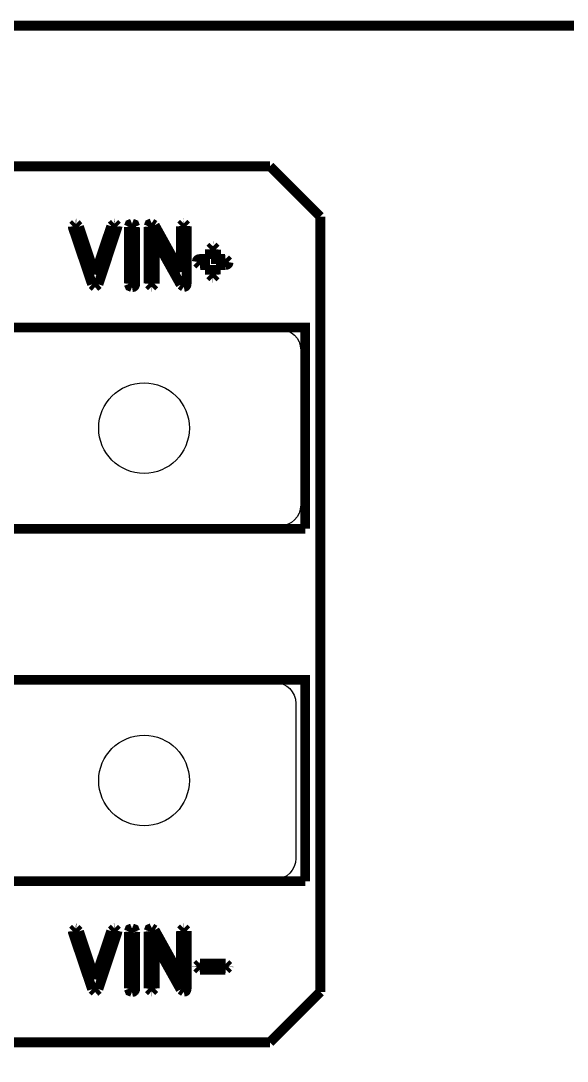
# Model space of a CAD drawing. Header units: inches. Extents: x 15 to 148, y 10 to 111.
# Drawn here: x 132.136 to 132.991, y 103.321 to 104.949 of the extents above; entities that cross this region are included whole.
import ezdxf

# ---------------------------------------------------------------- set-up
doc = ezdxf.new("R2010")
doc.units = ezdxf.units.IN
doc.header["$MEASUREMENT"] = 0
doc.layers.add('BLK_12AWG', color=7, linetype='Continuous')

# ---------------------------------------------------------------- blocks, each defined once
blk = doc.blocks.new('CEGHHMI')
at = {"const_width": 0.008}
for points in [[(116.82563, 102.12788), (124.66062, 102.12788), (124.66062, 106.26174), (116.82563, 106.26174), (116.82563, 102.12788)], [(116.82563, 102.12788), (124.66062, 102.12788), (124.66062, 106.26174), (116.82563, 106.26174), (116.82563, 102.12788)], [(116.82563, 102.12788), (124.66062, 102.12788), (124.66062, 106.26174), (116.82563, 106.26174), (116.82563, 102.12788)], [(118.94347, 106.14741), (117.5104, 106.14741)], [(118.94347, 106.14741), (117.5104, 106.14741)], [(118.94347, 106.14741), (117.5104, 106.14741)], [(118.98441, 106.10646), (118.94347, 106.14741)], [(118.98441, 106.10646), (118.94347, 106.14741)], [(118.98441, 106.10646), (118.94347, 106.14741)], [(118.98441, 105.47591), (118.98441, 106.10646)], [(118.98441, 105.47591), (118.98441, 106.10646)], [(118.98441, 105.47591), (118.98441, 106.10646)], [(118.78312, 106.09856), (118.78537, 106.10081)], [(118.78312, 106.09856), (118.78537, 106.10081)], [(118.78312, 106.09856), (118.78537, 106.10081)], [(118.78312, 106.09855), (118.78312, 106.09856)], [(118.78312, 106.09855), (118.78312, 106.09856)], [(118.78312, 106.09855), (118.78312, 106.09856)], [(118.79886, 106.0514), (118.78332, 106.09741), (118.78316, 106.09807), (118.78312, 106.09855)], [(118.79886, 106.0514), (118.78332, 106.09741), (118.78316, 106.09807), (118.78312, 106.09855)], [(118.79886, 106.0514), (118.78332, 106.09741), (118.78316, 106.09807), (118.78312, 106.09855)], [(118.78584, 106.10077), (118.78537, 106.10081)], [(118.78584, 106.10077), (118.78537, 106.10081)], [(118.78584, 106.10077), (118.78537, 106.10081)], [(118.78819, 106.09836), (118.78583, 106.10076)], [(118.78819, 106.09836), (118.78583, 106.10076)], [(118.78819, 106.09836), (118.78583, 106.10076)], [(118.78819, 106.09837), (118.80122, 106.05942)], [(118.78819, 106.09837), (118.80122, 106.05942)], [(118.78819, 106.09837), (118.80122, 106.05942)], [(118.80122, 106.05942), (118.81443, 106.09864)], [(118.80122, 106.05942), (118.81443, 106.09864)], [(118.80122, 106.05942), (118.81443, 106.09864)], [(118.81943, 106.0985), (118.81933, 106.09769), (118.81911, 106.09693), (118.804, 106.05147)], [(118.81943, 106.0985), (118.81933, 106.09769), (118.81911, 106.09693), (118.804, 106.05147)], [(118.81943, 106.0985), (118.81933, 106.09769), (118.81911, 106.09693), (118.804, 106.05147)], [(118.81443, 106.09864), (118.81689, 106.1009)], [(118.81443, 106.09864), (118.81689, 106.1009)], [(118.81443, 106.09864), (118.81689, 106.1009)], [(118.81689, 106.1009), (118.81721, 106.10092)], [(118.81689, 106.1009), (118.81721, 106.10092)], [(118.81689, 106.1009), (118.81721, 106.10092)], [(118.81944, 106.0987), (118.81721, 106.10092)], [(118.81944, 106.0987), (118.81721, 106.10092)], [(118.81944, 106.0987), (118.81721, 106.10092)], [(118.81944, 106.0987), (118.81943, 106.0985)], [(118.81944, 106.0987), (118.81943, 106.0985)], [(118.81944, 106.0987), (118.81943, 106.0985)], [(118.82866, 106.09831), (118.82941, 106.10015), (118.83125, 106.1009)], [(118.82866, 106.09831), (118.82941, 106.10015), (118.83125, 106.1009)], [(118.82866, 106.09831), (118.82941, 106.10015), (118.83125, 106.1009)], [(118.82866, 106.09831), (118.82871, 106.09782)], [(118.82866, 106.09831), (118.82871, 106.09782)], [(118.82866, 106.09831), (118.82871, 106.09782)], [(118.82871, 106.05236), (118.82871, 106.09782)], [(118.82871, 106.05236), (118.82871, 106.09782)], [(118.82871, 106.05236), (118.82871, 106.09782)], [(118.83131, 106.1009), (118.83125, 106.1009)], [(118.83131, 106.1009), (118.83125, 106.1009)], [(118.83131, 106.1009), (118.83125, 106.1009)], [(118.83392, 106.09773), (118.83392, 106.05243), (118.83376, 106.05099), (118.83355, 106.05042), (118.83327, 106.04996), (118.8329, 106.0496), (118.83245, 106.04934), (118.83131, 106.04914)], [(118.83392, 106.09773), (118.83392, 106.05243), (118.83376, 106.05099), (118.83355, 106.05042), (118.83327, 106.04996), (118.8329, 106.0496), (118.83245, 106.04934), (118.83131, 106.04914)], [(118.83392, 106.09773), (118.83392, 106.05243), (118.83376, 106.05099), (118.83355, 106.05042), (118.83327, 106.04996), (118.8329, 106.0496), (118.83245, 106.04934), (118.83131, 106.04914)], [(118.83132, 106.1009), (118.83134, 106.1009)], [(118.83132, 106.1009), (118.83134, 106.1009)], [(118.83132, 106.1009), (118.83134, 106.1009)], [(118.83398, 106.09826), (118.83321, 106.10014), (118.83134, 106.1009)], [(118.83398, 106.09826), (118.83321, 106.10014), (118.83134, 106.1009)], [(118.83398, 106.09826), (118.83321, 106.10014), (118.83134, 106.1009)], [(118.83398, 106.09826), (118.83392, 106.09773)], [(118.83398, 106.09826), (118.83392, 106.09773)], [(118.83398, 106.09826), (118.83392, 106.09773)], [(118.84474, 106.09855), (118.84547, 106.10035), (118.84727, 106.10109)], [(118.84474, 106.09855), (118.84547, 106.10035), (118.84727, 106.10109)], [(118.84474, 106.09855), (118.84547, 106.10035), (118.84727, 106.10109)], [(118.84474, 106.09855), (118.8448, 106.09802)], [(118.84474, 106.09855), (118.8448, 106.09802)], [(118.84474, 106.09855), (118.8448, 106.09802)], [(118.8448, 106.05227), (118.8448, 106.09802)], [(118.8448, 106.05227), (118.8448, 106.09802)], [(118.8448, 106.05227), (118.8448, 106.09802)], [(118.84978, 106.09951), (118.84727, 106.10108)], [(118.84978, 106.09951), (118.84727, 106.10108)], [(118.84978, 106.09951), (118.84727, 106.10108)], [(118.87085, 106.05119), (118.84974, 106.08888), (118.84974, 106.0522)], [(118.87085, 106.05119), (118.84974, 106.08888), (118.84974, 106.0522)], [(118.87085, 106.05119), (118.84974, 106.08888), (118.84974, 106.0522)], [(118.84978, 106.09951), (118.87099, 106.06139)], [(118.84978, 106.09951), (118.87099, 106.06139)], [(118.84978, 106.09951), (118.87099, 106.06139)], [(118.87096, 106.09885), (118.8732, 106.10109)], [(118.87096, 106.09885), (118.8732, 106.10109)], [(118.87096, 106.09885), (118.8732, 106.10109)], [(118.87096, 106.09885), (118.87099, 106.09848)], [(118.87096, 106.09885), (118.87099, 106.09848)], [(118.87096, 106.09885), (118.87099, 106.09848)], [(118.87099, 106.06139), (118.87099, 106.09848)], [(118.87099, 106.06139), (118.87099, 106.09848)], [(118.87099, 106.06139), (118.87099, 106.09848)], [(118.87334, 106.10109), (118.8732, 106.10109)], [(118.87334, 106.10109), (118.8732, 106.10109)], [(118.87334, 106.10109), (118.8732, 106.10109)], [(118.87334, 106.10108), (118.87354, 106.10109)], [(118.87334, 106.10108), (118.87354, 106.10109)], [(118.87334, 106.10108), (118.87354, 106.10109)], [(118.87572, 106.09857), (118.87572, 106.0522), (118.87558, 106.05095), (118.8754, 106.05046), (118.87515, 106.05006), (118.87484, 106.04974), (118.87445, 106.04952), (118.87346, 106.04934)], [(118.87572, 106.09857), (118.87572, 106.0522), (118.87558, 106.05095), (118.8754, 106.05046), (118.87515, 106.05006), (118.87484, 106.04974), (118.87445, 106.04952), (118.87346, 106.04934)], [(118.87572, 106.09857), (118.87572, 106.0522), (118.87558, 106.05095), (118.8754, 106.05046), (118.87515, 106.05006), (118.87484, 106.04974), (118.87445, 106.04952), (118.87346, 106.04934)], [(118.87574, 106.09889), (118.87354, 106.10109)], [(118.87574, 106.09889), (118.87354, 106.10109)], [(118.87574, 106.09889), (118.87354, 106.10109)], [(118.87574, 106.09889), (118.87572, 106.09857)], [(118.87574, 106.09889), (118.87572, 106.09857)], [(118.87574, 106.09889), (118.87572, 106.09857)], [(118.89462, 106.08001), (118.897, 106.0824)], [(118.89462, 106.08001), (118.897, 106.0824)], [(118.89462, 106.08001), (118.897, 106.0824)], [(118.89462, 106.08001), (118.89464, 106.07965)], [(118.89462, 106.08001), (118.89464, 106.07965)], [(118.89462, 106.08001), (118.89464, 106.07965)], [(118.89464, 106.07204), (118.89464, 106.07965)], [(118.89464, 106.07204), (118.89464, 106.07965)], [(118.89464, 106.07204), (118.89464, 106.07965)], [(118.89718, 106.08239), (118.897, 106.0824)], [(118.89718, 106.08239), (118.897, 106.0824)], [(118.89718, 106.08239), (118.897, 106.0824)], [(118.89718, 106.08239), (118.8972, 106.08239)], [(118.89718, 106.08239), (118.8972, 106.08239)], [(118.89718, 106.08239), (118.8972, 106.08239)], [(118.89965, 106.07994), (118.8972, 106.08239)], [(118.89965, 106.07994), (118.8972, 106.08239)], [(118.89965, 106.07994), (118.8972, 106.08239)], [(118.89965, 106.07994), (118.8996, 106.07944)], [(118.89965, 106.07994), (118.8996, 106.07944)], [(118.89965, 106.07994), (118.8996, 106.07944)], [(118.8996, 106.07944), (118.8996, 106.07201), (118.90694, 106.07201)], [(118.8996, 106.07944), (118.8996, 106.07201), (118.90694, 106.07201)], [(118.8996, 106.07944), (118.8996, 106.07201), (118.90694, 106.07201)], [(118.88404, 106.06968), (118.88422, 106.07071), (118.88445, 106.07112), (118.88478, 106.07145), (118.88519, 106.07171), (118.8857, 106.07189), (118.88699, 106.07204), (118.89464, 106.07204)], [(118.88404, 106.06968), (118.88422, 106.07071), (118.88445, 106.07112), (118.88478, 106.07145), (118.88519, 106.07171), (118.8857, 106.07189), (118.88699, 106.07204), (118.89464, 106.07204)], [(118.88404, 106.06968), (118.88422, 106.07071), (118.88445, 106.07112), (118.88478, 106.07145), (118.88519, 106.07171), (118.8857, 106.07189), (118.88699, 106.07204), (118.89464, 106.07204)], [(118.88404, 106.06956), (118.88404, 106.06968)], [(118.88404, 106.06956), (118.88404, 106.06968)], [(118.88404, 106.06956), (118.88404, 106.06968)], [(118.88404, 106.06956), (118.88649, 106.06711)], [(118.88404, 106.06956), (118.88649, 106.06711)], [(118.88404, 106.06956), (118.88649, 106.06711)], [(118.90982, 106.0695), (118.90963, 106.06847), (118.9094, 106.06807), (118.90908, 106.06774), (118.90867, 106.06748), (118.90816, 106.06729), (118.90687, 106.06715)], [(118.90982, 106.0695), (118.90963, 106.06847), (118.9094, 106.06807), (118.90908, 106.06774), (118.90867, 106.06748), (118.90816, 106.06729), (118.90687, 106.06715)], [(118.90982, 106.0695), (118.90963, 106.06847), (118.9094, 106.06807), (118.90908, 106.06774), (118.90867, 106.06748), (118.90816, 106.06729), (118.90687, 106.06715)], [(118.90694, 106.07201), (118.90737, 106.07205)], [(118.90694, 106.07201), (118.90737, 106.07205)], [(118.90694, 106.07201), (118.90737, 106.07205)], [(118.90982, 106.06961), (118.90737, 106.07205)], [(118.90982, 106.06961), (118.90737, 106.07205)], [(118.90982, 106.06961), (118.90737, 106.07205)], [(118.90982, 106.06961), (118.90982, 106.0695)], [(118.90982, 106.06961), (118.90982, 106.0695)], [(118.90982, 106.06961), (118.90982, 106.0695)], [(118.88692, 106.06715), (118.88649, 106.06711)], [(118.88692, 106.06715), (118.88649, 106.06711)], [(118.88692, 106.06715), (118.88649, 106.06711)], [(118.89464, 106.06715), (118.88692, 106.06715)], [(118.89464, 106.06715), (118.88692, 106.06715)], [(118.89464, 106.06715), (118.88692, 106.06715)], [(118.89462, 106.05919), (118.89464, 106.05956)], [(118.89462, 106.05919), (118.89464, 106.05956)], [(118.89462, 106.05919), (118.89464, 106.05956)], [(118.89462, 106.05919), (118.89702, 106.05679)], [(118.89462, 106.05919), (118.89702, 106.05679)], [(118.89462, 106.05919), (118.89702, 106.05679)], [(118.89464, 106.05956), (118.89464, 106.06715)], [(118.89464, 106.05956), (118.89464, 106.06715)], [(118.89464, 106.05956), (118.89464, 106.06715)], [(118.89956, 106.05914), (118.89721, 106.05679)], [(118.89956, 106.05914), (118.89721, 106.05679)], [(118.89956, 106.05914), (118.89721, 106.05679)], [(118.89951, 106.06715), (118.89951, 106.05963)], [(118.90687, 106.06715), (118.89951, 106.06715)], [(118.89951, 106.06715), (118.89951, 106.05963)], [(118.90687, 106.06715), (118.89951, 106.06715)], [(118.89951, 106.06715), (118.89951, 106.05963)], [(118.90687, 106.06715), (118.89951, 106.06715)], [(118.89956, 106.05914), (118.89951, 106.05963)], [(118.89956, 106.05914), (118.89951, 106.05963)], [(118.89956, 106.05914), (118.89951, 106.05963)], [(118.79886, 106.0514), (118.80129, 106.04914)], [(118.79886, 106.0514), (118.80129, 106.04914)], [(118.79886, 106.0514), (118.80129, 106.04914)], [(118.804, 106.05147), (118.80129, 106.04914)], [(118.804, 106.05147), (118.80129, 106.04914)], [(118.804, 106.05147), (118.80129, 106.04914)], [(118.82865, 106.0518), (118.82871, 106.05236)], [(118.82865, 106.0518), (118.82871, 106.05236)], [(118.82865, 106.0518), (118.82871, 106.05236)], [(118.82865, 106.0518), (118.82942, 106.04991), (118.83132, 106.04914)], [(118.82865, 106.0518), (118.82942, 106.04991), (118.83132, 106.04914)], [(118.82865, 106.0518), (118.82942, 106.04991), (118.83132, 106.04914)], [(118.84475, 106.0518), (118.8448, 106.05227)], [(118.84475, 106.0518), (118.8448, 106.05227)], [(118.84475, 106.0518), (118.8448, 106.05227)], [(118.84475, 106.0518), (118.8471, 106.04946)], [(118.84475, 106.0518), (118.8471, 106.04946)], [(118.84475, 106.0518), (118.8471, 106.04946)], [(118.84976, 106.05186), (118.84735, 106.04945)], [(118.84976, 106.05186), (118.84735, 106.04945)], [(118.84976, 106.05186), (118.84735, 106.04945)], [(118.84976, 106.05186), (118.84974, 106.0522)], [(118.84976, 106.05186), (118.84974, 106.0522)], [(118.84976, 106.05186), (118.84974, 106.0522)], [(118.87085, 106.05119), (118.87346, 106.04934)], [(118.87085, 106.05119), (118.87346, 106.04934)], [(118.87085, 106.05119), (118.87346, 106.04934)], [(118.8972, 106.05679), (118.89702, 106.05679)], [(118.8972, 106.05679), (118.89702, 106.05679)], [(118.8972, 106.05679), (118.89702, 106.05679)], [(118.8972, 106.05679), (118.89721, 106.05679)], [(118.8972, 106.05679), (118.89721, 106.05679)], [(118.8972, 106.05679), (118.89721, 106.05679)], [(118.84713, 106.04946), (118.8471, 106.04946)], [(118.84713, 106.04946), (118.8471, 106.04946)], [(118.84713, 106.04946), (118.8471, 106.04946)], [(118.84713, 106.04946), (118.84735, 106.04945)], [(118.84713, 106.04946), (118.84735, 106.04945)], [(118.84713, 106.04946), (118.84735, 106.04945)], [(118.72646, 106.01638), (118.97213, 106.01638), (118.97213, 105.8526)], [(118.72646, 106.01638), (118.97213, 106.01638), (118.97213, 105.8526)], [(118.72646, 106.01638), (118.97213, 106.01638), (118.97213, 105.8526)], [(118.72646, 105.8526), (118.97213, 105.8526)], [(118.72646, 105.8526), (118.97213, 105.8526)], [(118.72646, 105.8526), (118.97213, 105.8526)], [(118.72646, 105.72977), (118.97213, 105.72977), (118.97213, 105.56599)], [(118.72646, 105.72977), (118.97213, 105.72977), (118.97213, 105.56599)], [(118.72646, 105.72977), (118.97213, 105.72977), (118.97213, 105.56599)], [(118.72646, 105.56599), (118.97213, 105.56599)], [(118.72646, 105.56599), (118.97213, 105.56599)], [(118.72646, 105.56599), (118.97213, 105.56599)], [(118.78312, 105.52533), (118.78537, 105.52759)], [(118.78312, 105.52533), (118.78537, 105.52759)], [(118.78312, 105.52533), (118.78537, 105.52759)], [(118.78584, 105.52754), (118.78537, 105.52759)], [(118.78584, 105.52754), (118.78537, 105.52759)], [(118.78584, 105.52754), (118.78537, 105.52759)], [(118.78819, 105.52514), (118.78583, 105.52754)], [(118.78819, 105.52514), (118.78583, 105.52754)], [(118.78819, 105.52514), (118.78583, 105.52754)], [(118.81443, 105.52541), (118.81689, 105.52767)], [(118.81443, 105.52541), (118.81689, 105.52767)], [(118.81443, 105.52541), (118.81689, 105.52767)], [(118.81689, 105.52767), (118.81721, 105.5277)], [(118.81689, 105.52767), (118.81721, 105.5277)], [(118.81689, 105.52767), (118.81721, 105.5277)], [(118.81944, 105.52547), (118.81721, 105.5277)], [(118.81944, 105.52547), (118.81721, 105.5277)], [(118.81944, 105.52547), (118.81721, 105.5277)], [(118.82866, 105.52509), (118.82941, 105.52693), (118.83125, 105.52767)], [(118.82866, 105.52509), (118.82941, 105.52693), (118.83125, 105.52767)], [(118.82866, 105.52509), (118.82941, 105.52693), (118.83125, 105.52767)], [(118.83131, 105.52767), (118.83125, 105.52767)], [(118.83131, 105.52767), (118.83125, 105.52767)], [(118.83131, 105.52767), (118.83125, 105.52767)], [(118.83132, 105.52767), (118.83134, 105.52767)], [(118.83132, 105.52767), (118.83134, 105.52767)], [(118.83132, 105.52767), (118.83134, 105.52767)], [(118.83398, 105.52503), (118.83321, 105.52691), (118.83134, 105.52767)], [(118.83398, 105.52503), (118.83321, 105.52691), (118.83134, 105.52767)], [(118.83398, 105.52503), (118.83321, 105.52691), (118.83134, 105.52767)], [(118.84474, 105.52533), (118.84547, 105.52712), (118.84727, 105.52786)], [(118.84474, 105.52533), (118.84547, 105.52712), (118.84727, 105.52786)], [(118.84474, 105.52533), (118.84547, 105.52712), (118.84727, 105.52786)], [(118.84978, 105.52628), (118.84727, 105.52786)], [(118.84978, 105.52628), (118.84727, 105.52786)], [(118.84978, 105.52628), (118.84727, 105.52786)], [(118.87085, 105.47797), (118.84974, 105.51565), (118.84974, 105.47897)], [(118.87085, 105.47797), (118.84974, 105.51565), (118.84974, 105.47897)], [(118.87085, 105.47797), (118.84974, 105.51565), (118.84974, 105.47897)], [(118.84978, 105.52628), (118.87099, 105.48816), (118.87099, 105.52525)], [(118.84978, 105.52628), (118.87099, 105.48816), (118.87099, 105.52525)], [(118.84978, 105.52628), (118.87099, 105.48816), (118.87099, 105.52525)], [(118.87096, 105.52562), (118.8732, 105.52786)], [(118.87096, 105.52562), (118.8732, 105.52786)], [(118.87096, 105.52562), (118.8732, 105.52786)], [(118.87334, 105.52786), (118.8732, 105.52786)], [(118.87334, 105.52786), (118.8732, 105.52786)], [(118.87334, 105.52786), (118.8732, 105.52786)], [(118.87334, 105.52786), (118.87354, 105.52786)], [(118.87334, 105.52786), (118.87354, 105.52786)], [(118.87334, 105.52786), (118.87354, 105.52786)], [(118.87574, 105.52566), (118.87354, 105.52786)], [(118.87574, 105.52566), (118.87354, 105.52786)], [(118.87574, 105.52566), (118.87354, 105.52786)], [(118.78312, 105.52532), (118.78312, 105.52533)], [(118.78312, 105.52532), (118.78312, 105.52533)], [(118.78312, 105.52532), (118.78312, 105.52533)], [(118.79886, 105.47817), (118.78332, 105.52418), (118.78316, 105.52484), (118.78312, 105.52532)], [(118.79886, 105.47817), (118.78332, 105.52418), (118.78316, 105.52484), (118.78312, 105.52532)], [(118.79886, 105.47817), (118.78332, 105.52418), (118.78316, 105.52484), (118.78312, 105.52532)], [(118.78819, 105.52514), (118.80122, 105.48619)], [(118.78819, 105.52514), (118.80122, 105.48619)], [(118.78819, 105.52514), (118.80122, 105.48619)], [(118.80122, 105.48619), (118.81443, 105.52541)], [(118.80122, 105.48619), (118.81443, 105.52541)], [(118.80122, 105.48619), (118.81443, 105.52541)], [(118.81943, 105.52527), (118.81933, 105.52446), (118.81911, 105.5237), (118.804, 105.47824)], [(118.81943, 105.52527), (118.81933, 105.52446), (118.81911, 105.5237), (118.804, 105.47824)], [(118.81943, 105.52527), (118.81933, 105.52446), (118.81911, 105.5237), (118.804, 105.47824)], [(118.81944, 105.52547), (118.81943, 105.52527)], [(118.81944, 105.52547), (118.81943, 105.52527)], [(118.81944, 105.52547), (118.81943, 105.52527)], [(118.82866, 105.52509), (118.82871, 105.52459)], [(118.82866, 105.52509), (118.82871, 105.52459)], [(118.82866, 105.52509), (118.82871, 105.52459)], [(118.82871, 105.47913), (118.82871, 105.52459)], [(118.82871, 105.47913), (118.82871, 105.52459)], [(118.82871, 105.47913), (118.82871, 105.52459)], [(118.83392, 105.5245), (118.83392, 105.4792), (118.83376, 105.47776), (118.83355, 105.47719), (118.83327, 105.47673), (118.8329, 105.47637), (118.83245, 105.47612), (118.83131, 105.47591)], [(118.83392, 105.5245), (118.83392, 105.4792), (118.83376, 105.47776), (118.83355, 105.47719), (118.83327, 105.47673), (118.8329, 105.47637), (118.83245, 105.47612), (118.83131, 105.47591)], [(118.83392, 105.5245), (118.83392, 105.4792), (118.83376, 105.47776), (118.83355, 105.47719), (118.83327, 105.47673), (118.8329, 105.47637), (118.83245, 105.47612), (118.83131, 105.47591)], [(118.83398, 105.52503), (118.83392, 105.5245)], [(118.83398, 105.52503), (118.83392, 105.5245)], [(118.83398, 105.52503), (118.83392, 105.5245)], [(118.84474, 105.52533), (118.8448, 105.52479)], [(118.84474, 105.52533), (118.8448, 105.52479)], [(118.84474, 105.52533), (118.8448, 105.52479)], [(118.8448, 105.47904), (118.8448, 105.52479)], [(118.8448, 105.47904), (118.8448, 105.52479)], [(118.8448, 105.47904), (118.8448, 105.52479)], [(118.87096, 105.52562), (118.87099, 105.52525)], [(118.87096, 105.52562), (118.87099, 105.52525)], [(118.87096, 105.52562), (118.87099, 105.52525)], [(118.87572, 105.52534), (118.87572, 105.47897), (118.87558, 105.47772), (118.8754, 105.47723), (118.87515, 105.47683), (118.87484, 105.47652), (118.87445, 105.47629), (118.87346, 105.47612)], [(118.87572, 105.52534), (118.87572, 105.47897), (118.87558, 105.47772), (118.8754, 105.47723), (118.87515, 105.47683), (118.87484, 105.47652), (118.87445, 105.47629), (118.87346, 105.47612)], [(118.87572, 105.52534), (118.87572, 105.47897), (118.87558, 105.47772), (118.8754, 105.47723), (118.87515, 105.47683), (118.87484, 105.47652), (118.87445, 105.47629), (118.87346, 105.47612)], [(118.87574, 105.52566), (118.87572, 105.52534)], [(118.87574, 105.52566), (118.87572, 105.52534)], [(118.87574, 105.52566), (118.87572, 105.52534)], [(118.88402, 105.49627), (118.88404, 105.49655)], [(118.88402, 105.49627), (118.88404, 105.49655)], [(118.88402, 105.49627), (118.88404, 105.49655)], [(118.88402, 105.49627), (118.88632, 105.49397)], [(118.88402, 105.49627), (118.88632, 105.49397)], [(118.88402, 105.49627), (118.88632, 105.49397)], [(118.88404, 105.49668), (118.88631, 105.49896)], [(118.88404, 105.49668), (118.88631, 105.49896)], [(118.88404, 105.49668), (118.88631, 105.49896)], [(118.88404, 105.49668), (118.88404, 105.49655)], [(118.88404, 105.49668), (118.88404, 105.49655)], [(118.88404, 105.49668), (118.88404, 105.49655)], [(118.88669, 105.49892), (118.88631, 105.49896)], [(118.88669, 105.49892), (118.88631, 105.49896)], [(118.88669, 105.49892), (118.88631, 105.49896)], [(118.88658, 105.49399), (118.88632, 105.49397)], [(118.88658, 105.49399), (118.88632, 105.49397)], [(118.88658, 105.49399), (118.88632, 105.49397)], [(118.90719, 105.49399), (118.88658, 105.49399)], [(118.90719, 105.49399), (118.88658, 105.49399)], [(118.90719, 105.49399), (118.88658, 105.49399)], [(118.88669, 105.49892), (118.90735, 105.49892)], [(118.88669, 105.49892), (118.90735, 105.49892)], [(118.88669, 105.49892), (118.90735, 105.49892)], [(118.90719, 105.49399), (118.90759, 105.49395)], [(118.90719, 105.49399), (118.90759, 105.49395)], [(118.90719, 105.49399), (118.90759, 105.49395)], [(118.90735, 105.49892), (118.90753, 105.49893)], [(118.90735, 105.49892), (118.90753, 105.49893)], [(118.90735, 105.49892), (118.90753, 105.49893)], [(118.90984, 105.49662), (118.90753, 105.49893)], [(118.90984, 105.49662), (118.90753, 105.49893)], [(118.90984, 105.49662), (118.90753, 105.49893)], [(118.90982, 105.49618), (118.90759, 105.49395)], [(118.90982, 105.49618), (118.90759, 105.49395)], [(118.90982, 105.49618), (118.90759, 105.49395)], [(118.90984, 105.49662), (118.90982, 105.49627)], [(118.90984, 105.49662), (118.90982, 105.49627)], [(118.90984, 105.49662), (118.90982, 105.49627)], [(118.90982, 105.49618), (118.90982, 105.49627)], [(118.90982, 105.49618), (118.90982, 105.49627)], [(118.90982, 105.49618), (118.90982, 105.49627)], [(118.79886, 105.47817), (118.80129, 105.47591)], [(118.79886, 105.47817), (118.80129, 105.47591)], [(118.79886, 105.47817), (118.80129, 105.47591)], [(118.804, 105.47824), (118.80129, 105.47591)], [(118.804, 105.47824), (118.80129, 105.47591)], [(118.804, 105.47824), (118.80129, 105.47591)], [(118.82865, 105.47858), (118.82871, 105.47913)], [(118.82865, 105.47858), (118.82871, 105.47913)], [(118.82865, 105.47858), (118.82871, 105.47913)], [(118.82865, 105.47858), (118.82942, 105.47668), (118.83132, 105.47591)], [(118.82865, 105.47858), (118.82942, 105.47668), (118.83132, 105.47591)], [(118.82865, 105.47858), (118.82942, 105.47668), (118.83132, 105.47591)], [(118.84475, 105.47857), (118.8448, 105.47904)], [(118.84475, 105.47857), (118.8448, 105.47904)], [(118.84475, 105.47857), (118.8448, 105.47904)], [(118.84475, 105.47857), (118.8471, 105.47623)], [(118.84475, 105.47857), (118.8471, 105.47623)], [(118.84475, 105.47857), (118.8471, 105.47623)], [(118.84713, 105.47623), (118.8471, 105.47623)], [(118.84713, 105.47623), (118.8471, 105.47623)], [(118.84713, 105.47623), (118.8471, 105.47623)], [(118.84713, 105.47623), (118.84735, 105.47622)], [(118.84713, 105.47623), (118.84735, 105.47622)], [(118.84713, 105.47623), (118.84735, 105.47622)], [(118.84976, 105.47863), (118.84735, 105.47622)], [(118.84976, 105.47863), (118.84735, 105.47622)], [(118.84976, 105.47863), (118.84735, 105.47622)], [(118.84976, 105.47863), (118.84974, 105.47897)], [(118.84976, 105.47863), (118.84974, 105.47897)], [(118.84976, 105.47863), (118.84974, 105.47897)], [(118.87085, 105.47796), (118.87346, 105.47612)], [(118.87085, 105.47796), (118.87346, 105.47612)], [(118.87085, 105.47796), (118.87346, 105.47612)], [(118.94347, 105.43496), (118.98441, 105.47591)], [(118.94347, 105.43496), (118.98441, 105.47591)], [(118.94347, 105.43496), (118.98441, 105.47591)], [(117.5104, 105.43496), (118.94347, 105.43496)], [(117.5104, 105.43496), (118.94347, 105.43496)], [(117.5104, 105.43496), (118.94347, 105.43496)]]:
    blk.add_lwpolyline(points, dxfattribs=at)
for points in [[(118.73547, 106.01496), (118.95147, 106.01496), (118.95494, 106.01463), (118.95816, 106.01365), (118.96105, 106.01211), (118.96355, 106.01005), (118.96561, 106.00755), (118.96716, 106.00465), (118.96813, 106.00144), (118.96847, 105.99796), (118.96847, 105.87196), (118.96813, 105.86849), (118.96716, 105.86527), (118.96561, 105.86238), (118.96355, 105.85988), (118.96105, 105.85782), (118.95816, 105.85628), (118.95494, 105.8553), (118.95147, 105.85496), (118.73547, 105.85496)], [(118.73153, 105.72756), (118.94753, 105.72756), (118.95101, 105.72722), (118.95422, 105.72625), (118.95711, 105.72471), (118.95962, 105.72265), (118.96167, 105.72014), (118.96322, 105.71725), (118.96419, 105.71404), (118.96453, 105.71056), (118.96453, 105.58456), (118.96419, 105.58109), (118.96322, 105.57787), (118.96167, 105.57498), (118.95962, 105.57248), (118.95711, 105.57042), (118.95422, 105.56887), (118.95101, 105.5679), (118.94753, 105.56756), (118.73153, 105.56756)]]:
    blk.add_lwpolyline(points)
for centre in [(118.8411, 105.93449), (118.8411, 105.93449), (118.8411, 105.93449), (118.8411, 105.64788), (118.8411, 105.64788), (118.8411, 105.64788)]:
    blk.add_circle(centre, 0.03685)

msp = doc.modelspace()

# ---------------------------------------------------------------- block references
at = {"layer": 'BLK_12AWG', "xscale": 1.92375, "yscale": 1.92375, "zscale": 1.92375}
msp.add_blockref('CEGHHMI', (-96.2915, -99.4795), dxfattribs=at)

doc.saveas('drawing.dxf')
